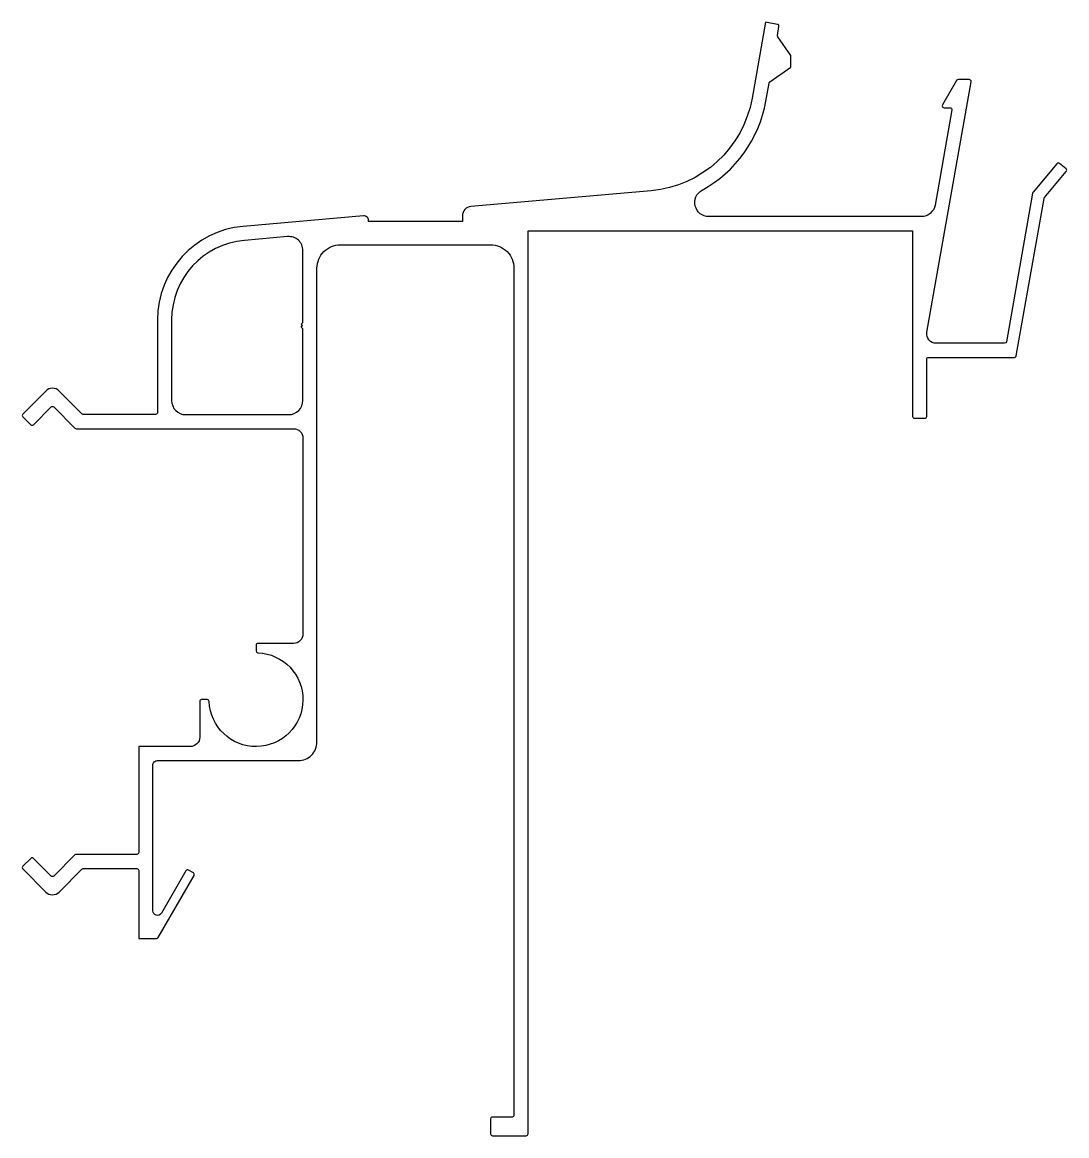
# Model space of a CAD drawing. Extents: x 608 to 719, y -159 to -40.
import ezdxf

# ---------------------------------------------------------------- set-up
doc = ezdxf.new("R2010")
doc.units = 0
doc.header["$LTSCALE"] = 15
doc.layers.get('0').update_dxf_attribs({"linetype": 'CONTINUOUS'})

msp = doc.modelspace()

# ---------------------------------------------------------------- linework, layer by layer
for points in [[(657.8, -157.1, 0.414214), (657.6, -157.3), (657.6, -158.9, 0.414214), (657.8, -159.1), (661.4, -159.1, 0.414214), (661.6, -158.9), (661.6, -62.6), (702.6, -62.6), (702.6, -82.4, 0.414214), (702.8, -82.6), (703.9, -82.6, 0.414214), (704.1, -82.4), (704.1, -76.3, -0.414214), (704.3, -76.1), (713.46, -76.1, 0.36397), (713.65, -75.94), (716.61, -59.16, -0.131652), (716.66, -59.06), (718.98, -56.29, 0.414214), (718.96, -56.01), (718.27, -55.43, 0.414214), (717.98, -55.46), (715.44, -58.49, 0.131652), (715.39, -58.59), (712.6, -74.44, -0.36397), (712.4, -74.6), (705.1, -74.6, -0.466308), (704.12, -73.43), (708.83, -46.72, 0.466308), (708.63, -46.49), (707.47, -46.49, 0.267949), (707.29, -46.59), (705.79, -49.19, 0.57735), (705.97, -49.49), (706.59, -49.49, -0.466308), (706.78, -49.72), (704.99, -59.86, -0.36397), (703.52, -61.1), (680.88, -61.1, -0.775685), (680.15, -58.28, 0.227198), (686.95, -48.8), (687.29, -46.86, -0.198912), (687.37, -46.73), (689.62, -45.15), (689.62, -43.92), (688.22, -41.92, -0.198912), (688.19, -41.77), (688.35, -40.83, 0.414214), (688.19, -40.6), (686.91, -40.37), (685.48, -48.46, -0.339454), (674.71, -58.33), (655.51, -60.01, 0.388879), (654.6, -61.01), (654.6, -61.6), (644.6, -61.6), (644.6, -61.51, 0.440011), (644.05, -61.01), (631.23, -62.14, 0.388879), (622.1, -72.1), (622.1, -81.98, -0.414214), (621.9, -82.18), (614.18, -82.18, -0.198912), (614.04, -82.13), (611.61, -79.69, 0.414214), (610.19, -79.69), (607.74, -82.15, 0.414214), (607.74, -82.43), (608.59, -83.28, 0.414214), (608.87, -83.28), (610.76, -81.39, -0.414214), (611.04, -81.39), (613.3, -83.65, 0.198912), (613.44, -83.71), (636.6, -83.71, -0.414214), (637.6, -84.71), (637.6, -105.6, -0.414214), (636.6, -106.6), (632.8, -106.6, 0.414214), (632.6, -106.8), (632.6, -107.4, 0.40299), (632.79, -107.6, -2.288679), (627.6, -112.79, 0.40299), (627.4, -112.6), (626.8, -112.6, 0.414214), (626.6, -112.8), (626.6, -116.6, -0.414214), (625.6, -117.6), (620.1, -117.6), (620.1, -128.9, -0.414214), (619.9, -129.1), (613.44, -129.1, 0.198912), (613.3, -129.16), (611.04, -131.41, -0.414214), (610.76, -131.41), (608.87, -129.52, 0.414214), (608.59, -129.52), (607.74, -130.37, 0.414214), (607.74, -130.65), (610.19, -133.11, 0.414214), (611.61, -133.11), (614.04, -130.68, -0.198912), (614.18, -130.62), (619.9, -130.62, -0.414214), (620.1, -130.82), (620.1, -138.06), (622, -138.06, 0.267949), (622.18, -137.96), (626, -131.34, 0.414214), (625.92, -131.07), (625.4, -130.77, 0.414214), (625.13, -130.84), (622.53, -135.35, -0.767327), (621.6, -135.1), (621.6, -119.6, -0.414214), (622.1, -119.1), (637.1, -119.1, 0.414214), (639.1, -117.1), (639.1, -66.6, -0.414214), (641.6, -64.1), (657.6, -64.1, -0.414214), (660.1, -66.6), (660.1, -156.9, -0.414214), (659.9, -157.1)], [(637.4, -72.87), (637.55, -72.72), (637.4, -72.57), (637.6, -72.37), (637.6, -64.72, 0.440011), (635.97, -63.23), (631.36, -63.63, 0.388879), (623.6, -72.1), (623.6, -80.71, 0.414214), (625.1, -82.21), (636.1, -82.21, 0.414214), (637.6, -80.71), (637.6, -73.07)]]:
    msp.add_lwpolyline(points, format="xyb", close=True)

doc.saveas('drawing.dxf')
